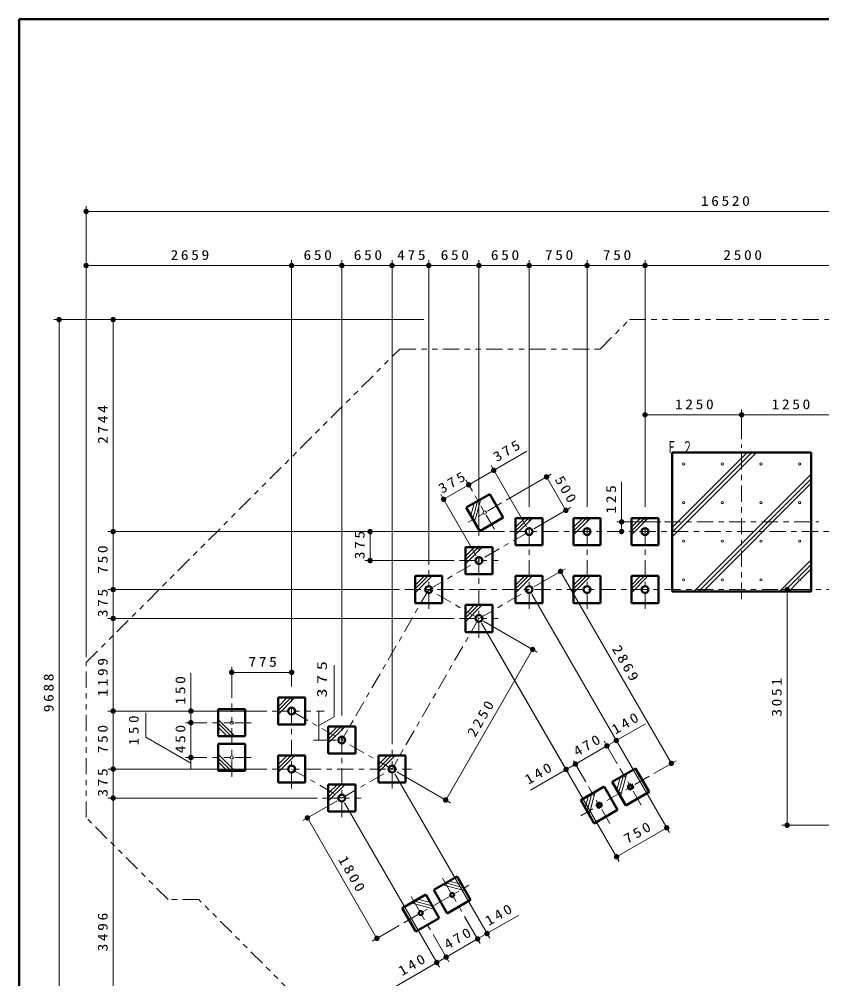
# Model space of a CAD drawing. Units: millimetres on the paper. Extents: x -385 to 0, y -594 to 267.
# Drawn here: x -385 to -236.6, y -504.4 to -327 of the extents above; entities that cross this region are included whole.
import ezdxf

# ---------------------------------------------------------------- set-up
doc = ezdxf.new("R2010")
doc.units = ezdxf.units.MM
doc.linetypes.add('USER2', pattern=[6, 3, -1, 1, -1])
doc.linetypes.add('USER3', pattern=[8, 3, -1, 1, -1, 1, -1])
doc.layers.add('LY_1', color=140, linetype='Continuous', lineweight=50)
doc.styles.add('ＭＳ ゴシック', font='')
doc.styles.get('ＭＳ ゴシック').set_extended_font_data('MS Gothic')

# ---------------------------------------------------------------- blocks, each defined once
blk = doc.blocks.new('filled_dot')
at = {"color": 0, "linetype": 'Continuous', "lineweight": -2, "const_width": 1.25}
blk.add_lwpolyline([(-0.625, 0, 1), (0.625, 0, 1)], format="xyb", close=True, dxfattribs=at)

msp = doc.modelspace()

# ---------------------------------------------------------------- linework, layer by layer
at = {"layer": 'LY_1', "color": 7}
for p, q in [((0, -327), (-385, -327)), ((-385, -327), (-385, -594))]:
    msp.add_line(p, q, dxfattribs=at)
at = {"layer": 'LY_1', "color": 7, "lineweight": 13}
for p, q in [((-372.622, -444.954), (-372.622, -361.541)), ((-372.622, -362.541), (-136.618, -362.541)), ((-372.622, -444.954), (-372.622, -371.541)), ((-372.622, -372.541), (-334.63, -372.541)), ((-334.63, -450.357), (-334.63, -371.541)), ((-334.63, -450.357), (-334.63, -371.541)), ((-334.63, -372.541), (-325.352, -372.541)), ((-325.352, -455.714), (-325.352, -371.541)), ((-325.352, -372.541), (-316.073, -372.541)), ((-316.073, -461.071), (-316.073, -371.541)), ((-316.073, -372.541), (-309.28, -372.541)), ((-309.28, -427.878), (-309.28, -371.541)), ((-309.28, -372.541), (-300.001, -372.541)), ((-300.001, -422.521), (-300.001, -371.541)), ((-300.001, -372.541), (-290.722, -372.541)), ((-290.722, -417.163), (-290.722, -371.541)), ((-290.722, -372.541), (-280.008, -372.541)), ((-280.008, -417.163), (-280.008, -371.541)), ((-280.008, -372.541), (-269.294, -372.541)), ((-269.294, -417.163), (-269.294, -371.541)), ((-269.294, -372.541), (-233.58, -372.541)), ((-310.209, -382.541), (-378.622, -382.541)), ((-377.622, -520.945), (-377.622, -382.541)), ((-310.209, -382.541), (-368.622, -382.541)), ((-367.622, -421.735), (-367.622, -382.541)), ((-269.294, -416.449), (-269.294, -399.144)), ((-251.437, -404.663), (-251.437, -399.144)), ((-251.437, -404.663), (-251.437, -399.144)), ((-269.294, -400.144), (-251.437, -400.144)), ((-251.437, -400.144), (-233.58, -400.144)), ((-301.898, -413.093), (-291.134, -406.878)), ((-264.294, -420.989), (-250.397, -407.092)), ((-264.294, -421.837), (-249.549, -407.092)), ((-264.294, -422.686), (-248.7, -407.092)), ((-291.222, -420.869), (-297.758, -409.548)), ((-294.974, -415.942), (-286.636, -411.128)), ((-287.502, -411.628), (-283.931, -417.814)), ((-260.272, -432.806), (-238.58, -411.114)), ((-306.537, -415.771), (-301.898, -413.093)), ((-301.219, -414.269), (-302.398, -412.227)), ((-301.219, -414.269), (-302.398, -412.227)), ((-273.628, -421.735), (-273.628, -412.545)), ((-259.424, -432.806), (-238.58, -411.962)), ((-258.575, -432.806), (-238.58, -412.811)), ((-300.501, -426.226), (-307.037, -414.905)), ((-301.504, -418.775), (-300.886, -416.468)), ((-301.151, -419.387), (-300.274, -416.115)), ((-300.797, -420), (-299.661, -415.761)), ((-289.856, -421.235), (-283.065, -417.314)), ((-293.222, -420.923), (-291.534, -419.235)), ((-293.222, -421.631), (-290.827, -419.235)), ((-293.222, -422.338), (-290.12, -419.235)), ((-282.508, -420.923), (-280.82, -419.235)), ((-282.508, -421.631), (-280.112, -419.235)), ((-282.508, -422.338), (-279.405, -419.235)), ((-266.365, -419.949), (-274.485, -419.949)), ((-271.794, -420.923), (-270.105, -419.235)), ((-271.794, -421.631), (-269.398, -419.235)), ((-271.794, -422.338), (-268.691, -419.235)), ((-295.294, -421.735), (-368.622, -421.735)), ((-295.294, -421.735), (-368.622, -421.735)), ((-367.622, -432.449), (-367.622, -421.735)), ((-295.294, -421.735), (-321.125, -421.735)), ((-320.125, -427.092), (-320.125, -421.735)), ((-302.501, -426.281), (-300.813, -424.592)), ((-302.501, -426.988), (-300.106, -424.592)), ((-302.501, -427.695), (-299.399, -424.592)), ((-304.573, -427.092), (-321.125, -427.092)), ((-244.433, -432.806), (-238.58, -426.953)), ((-289.856, -431.949), (-284.056, -428.6)), ((-284.922, -429.1), (-264.429, -464.595)), ((-243.585, -432.806), (-238.58, -427.801)), ((-240.537, -430.607), (-238.58, -428.65)), ((-311.78, -431.638), (-310.092, -429.949)), ((-311.78, -432.345), (-309.384, -429.949)), ((-311.78, -433.052), (-308.677, -429.949)), ((-293.222, -431.638), (-291.534, -429.949)), ((-293.222, -432.345), (-290.827, -429.949)), ((-293.222, -433.052), (-290.12, -429.949)), ((-282.508, -431.638), (-280.82, -429.949)), ((-282.508, -432.345), (-280.112, -429.949)), ((-282.508, -433.052), (-279.405, -429.949)), ((-271.794, -431.638), (-270.105, -429.949)), ((-271.794, -432.345), (-269.398, -429.949)), ((-271.794, -433.052), (-268.691, -429.949)), ((-242.736, -432.806), (-240.779, -430.849)), ((-314.72, -432.449), (-368.622, -432.449)), ((-367.622, -437.806), (-367.622, -432.449)), ((-239.663, -432.449), (-244.015, -432.449)), ((-243.015, -476.035), (-243.015, -432.449)), ((-290.222, -433.315), (-264.786, -477.373)), ((-302.501, -436.995), (-300.813, -435.306)), ((-302.501, -437.702), (-300.106, -435.306)), ((-302.501, -438.409), (-299.399, -435.306)), ((-304.573, -437.806), (-368.622, -437.806)), ((-367.622, -454.929), (-367.622, -437.806)), ((-288.258, -436.717), (-274.248, -460.985)), ((-299.501, -438.672), (-274.064, -482.73)), ((-299.135, -438.306), (-289.213, -444.035)), ((-290.079, -443.535), (-306.15, -471.372)), ((-297.537, -442.075), (-283.384, -466.589)), ((-345.709, -452.5), (-345.709, -446.767)), ((-334.63, -450.357), (-334.63, -446.767)), ((-326.772, -455.979), (-326.772, -446.436)), ((-353.255, -457.071), (-353.255, -447.851)), ((-345.709, -447.767), (-334.63, -447.767)), ((-337.13, -454.117), (-335.442, -452.429)), ((-337.13, -454.824), (-334.735, -452.429)), ((-337.13, -455.531), (-334.028, -452.429)), ((-339.202, -454.929), (-368.622, -454.929)), ((-367.622, -465.643), (-367.622, -454.929)), ((-361.565, -459.774), (-361.565, -455.237)), ((-339.202, -454.929), (-354.255, -454.929)), ((-330.059, -454.929), (-328.592, -454.929)), ((-329.592, -454.929), (-329.592, -460.286)), ((-329.592, -457.607), (-326.772, -455.979)), ((-350.28, -457.071), (-354.255, -457.071)), ((-350.28, -457.071), (-354.255, -457.071)), ((-353.255, -463.5), (-353.255, -457.071)), ((-345.106, -459.571), (-348.209, -456.469)), ((-345.813, -459.571), (-348.209, -457.176)), ((-276.337, -461.366), (-269.219, -457.257)), ((-346.52, -459.571), (-348.209, -457.883)), ((-327.852, -459.474), (-326.163, -457.786)), ((-327.852, -460.181), (-325.456, -457.786)), ((-327.852, -460.888), (-324.749, -457.786)), ((-353.255, -464.571), (-361.565, -459.774)), ((-326.352, -460.286), (-330.592, -460.286)), ((-274.426, -464.676), (-276.837, -460.5)), ((-345.106, -466), (-348.209, -462.897)), ((-282.152, -464.723), (-276.337, -461.366)), ((-350.28, -463.5), (-354.255, -463.5)), ((-350.28, -463.5), (-354.255, -463.5)), ((-353.255, -465.643), (-353.255, -463.5)), ((-345.813, -466), (-348.209, -463.604)), ((-346.52, -466), (-348.209, -464.311)), ((-337.13, -464.831), (-335.442, -463.143)), ((-337.13, -465.539), (-334.735, -463.143)), ((-337.13, -466.246), (-334.028, -463.143)), ((-318.573, -464.831), (-316.884, -463.143)), ((-318.573, -465.539), (-316.177, -463.143)), ((-318.573, -466.246), (-315.47, -463.143)), ((-290.465, -469.523), (-282.152, -464.723)), ((-280.241, -468.033), (-282.509, -464.104)), ((-267.693, -466.48), (-263.563, -464.095)), ((-339.202, -465.643), (-368.622, -465.643)), ((-367.622, -471), (-367.622, -465.643)), ((-339.202, -465.643), (-354.255, -465.643)), ((-315.573, -466.509), (-298.014, -496.921)), ((-315.207, -466.143), (-305.284, -471.872)), ((-273.825, -470.716), (-272.69, -466.477)), ((-274.532, -469.491), (-273.914, -467.184)), ((-274.179, -470.103), (-273.302, -466.831)), ((-327.852, -470.189), (-326.163, -468.5)), ((-327.852, -470.896), (-325.456, -468.5)), ((-327.852, -471.603), (-324.749, -468.5)), ((-279.64, -474.073), (-278.504, -469.835)), ((-329.923, -471), (-368.622, -471)), ((-367.622, -520.945), (-367.622, -471)), ((-326.225, -471.5), (-332.583, -475.171)), ((-324.852, -471.866), (-307.293, -502.278)), ((-280.347, -472.848), (-279.729, -470.542)), ((-279.994, -473.461), (-279.117, -470.188)), ((-318.857, -496.946), (-331.717, -474.671)), ((-265.286, -476.507), (-274.564, -481.864)), ((-234.502, -476.035), (-244.015, -476.035)), ((-302.485, -488.19), (-306.723, -487.054)), ((-302.838, -487.578), (-306.111, -486.701)), ((-303.192, -486.965), (-305.498, -486.347)), ((-308.299, -491.547), (-312.538, -490.411)), ((-308.653, -490.935), (-311.925, -490.058)), ((-309.006, -490.322), (-311.313, -489.704)), ((-302.665, -492.877), (-299.751, -497.924)), ((-302.665, -492.877), (-299.751, -497.924)), ((-292.619, -492.652), (-300.251, -497.058)), ((-314.725, -494.561), (-319.723, -497.446)), ((-308.48, -496.234), (-305.566, -501.281)), ((-308.48, -496.234), (-305.566, -501.281)), ((-300.251, -497.058), (-306.066, -500.415)), ((-306.066, -500.415), (-316.814, -506.621))]:
    msp.add_line(p, q, dxfattribs=at)
at = {"layer": 'LY_1', "color": 7, "linetype": 'USER3', "lineweight": 13}
for p, q in [((-277.588, -387.985), (-272.145, -382.541)), ((-272.145, -382.541), (-186.41, -382.541)), ((-372.622, -445.954), (-314.653, -387.985)), ((-314.653, -387.985), (-277.588, -387.985)), ((-372.622, -474.618), (-372.622, -445.954)), ((-357.468, -489.771), (-372.622, -474.618)), ((-351.813, -489.771), (-357.468, -489.771)), ((-317.41, -524.174), (-351.813, -489.771))]:
    msp.add_line(p, q, dxfattribs=at)
at = {"layer": 'LY_1', "color": 7, "linetype": 'USER2', "lineweight": 13}
for p, q in [((-251.437, -434.235), (-251.437, -405.663)), ((-297.148, -421.32), (-300.719, -415.135)), ((-295.84, -416.442), (-302.026, -420.013)), ((-290.722, -436.021), (-290.722, -418.163)), ((-280.008, -436.021), (-280.008, -418.163)), ((-269.294, -436.021), (-269.294, -418.163)), ((-265.722, -419.949), (-237.151, -419.949)), ((-309.28, -432.449), (-290.722, -421.735)), ((-294.294, -421.735), (-197.439, -421.735)), ((-300.001, -441.378), (-300.001, -423.521)), ((-303.573, -427.092), (-296.43, -427.092)), ((-309.28, -436.021), (-309.28, -428.878)), ((-309.28, -432.449), (-325.352, -460.286)), ((-313.72, -432.449), (-197.439, -432.449)), ((-300.001, -437.806), (-309.28, -432.449)), ((-300.001, -437.806), (-290.722, -432.449)), ((-300.001, -437.806), (-316.073, -465.643)), ((-303.573, -437.806), (-296.43, -437.806)), ((-334.63, -469.214), (-334.63, -451.357)), ((-345.709, -467.071), (-345.709, -453.5)), ((-338.202, -454.929), (-331.059, -454.929)), ((-316.073, -465.643), (-334.63, -454.929)), ((-342.138, -457.071), (-349.28, -457.071)), ((-325.352, -474.571), (-325.352, -456.714)), ((-316.073, -469.214), (-316.073, -462.071)), ((-342.138, -463.5), (-349.28, -463.5)), ((-338.202, -465.643), (-312.501, -465.643)), ((-334.638, -465.643), (-325.359, -471)), ((-325.352, -471), (-316.073, -465.643)), ((-269.997, -472.346), (-273.926, -465.542)), ((-268.559, -466.98), (-281.179, -474.265)), ((-275.812, -475.703), (-279.741, -468.899)), ((-328.923, -471), (-321.78, -471)), ((-306.737, -485.825), (-303.165, -492.011)), ((-308.044, -490.704), (-301.858, -487.132)), ((-312.551, -489.182), (-308.98, -495.368)), ((-313.859, -494.061), (-307.673, -490.489))]:
    msp.add_line(p, q, dxfattribs=at)
at = {"layer": 'LY_1'}
for p, q in [((-264.294, -407.092), (-264.294, -432.806)), ((-238.58, -407.092), (-264.294, -407.092)), ((-238.58, -432.806), (-238.58, -407.092)), ((-298.018, -414.812), (-302.348, -417.312)), ((-295.518, -419.143), (-298.018, -414.812)), ((-302.348, -417.312), (-299.848, -421.643)), ((-299.848, -421.643), (-295.518, -419.143)), ((-293.222, -419.235), (-293.222, -424.235)), ((-288.222, -419.235), (-293.222, -419.235)), ((-288.222, -424.235), (-288.222, -419.235)), ((-282.508, -419.235), (-282.508, -424.235)), ((-277.508, -419.235), (-282.508, -419.235)), ((-277.508, -424.235), (-277.508, -419.235)), ((-271.794, -419.235), (-271.794, -424.235)), ((-266.794, -419.235), (-271.794, -419.235)), ((-266.794, -424.235), (-266.794, -419.235)), ((-302.501, -424.592), (-302.501, -429.592)), ((-297.501, -424.592), (-302.501, -424.592)), ((-297.501, -429.592), (-297.501, -424.592)), ((-293.222, -424.235), (-288.222, -424.235)), ((-282.508, -424.235), (-277.508, -424.235)), ((-271.794, -424.235), (-266.794, -424.235)), ((-311.78, -429.949), (-311.78, -434.949)), ((-306.78, -429.949), (-311.78, -429.949)), ((-306.78, -434.949), (-306.78, -429.949)), ((-302.501, -429.592), (-297.501, -429.592)), ((-293.222, -429.949), (-293.222, -434.949)), ((-288.222, -429.949), (-293.222, -429.949)), ((-288.222, -434.949), (-288.222, -429.949)), ((-282.508, -429.949), (-282.508, -434.949)), ((-277.508, -429.949), (-282.508, -429.949)), ((-277.508, -434.949), (-277.508, -429.949)), ((-271.794, -429.949), (-271.794, -434.949)), ((-266.794, -429.949), (-271.794, -429.949)), ((-266.794, -434.949), (-266.794, -429.949)), ((-264.294, -432.806), (-238.58, -432.806)), ((-311.78, -434.949), (-306.78, -434.949)), ((-302.501, -435.306), (-302.501, -440.306)), ((-297.501, -435.306), (-302.501, -435.306)), ((-297.501, -440.306), (-297.501, -435.306)), ((-293.222, -434.949), (-288.222, -434.949)), ((-282.508, -434.949), (-277.508, -434.949)), ((-271.794, -434.949), (-266.794, -434.949)), ((-302.501, -440.306), (-297.501, -440.306)), ((-337.13, -452.429), (-337.13, -457.429)), ((-332.13, -452.429), (-337.13, -452.429)), ((-332.13, -457.429), (-332.13, -452.429)), ((-343.209, -454.571), (-348.209, -454.571)), ((-348.209, -454.571), (-348.209, -459.571)), ((-343.209, -459.571), (-343.209, -454.571)), ((-337.13, -457.429), (-332.13, -457.429)), ((-327.852, -457.786), (-327.852, -462.786)), ((-322.852, -457.786), (-327.852, -457.786)), ((-322.852, -462.786), (-322.852, -457.786)), ((-348.209, -459.571), (-343.209, -459.571)), ((-348.209, -461), (-348.209, -466)), ((-343.209, -461), (-348.209, -461)), ((-343.209, -466), (-343.209, -461)), ((-327.852, -462.786), (-322.852, -462.786)), ((-337.13, -463.143), (-337.13, -468.143)), ((-332.13, -463.143), (-337.13, -463.143)), ((-332.13, -468.143), (-332.13, -463.143)), ((-318.573, -463.143), (-318.573, -468.143)), ((-313.573, -463.143), (-318.573, -463.143)), ((-313.573, -468.143), (-313.573, -463.143)), ((-348.209, -466), (-343.209, -466)), ((-271.047, -465.529), (-275.377, -468.029)), ((-268.547, -469.859), (-271.047, -465.529)), ((-337.13, -468.143), (-332.13, -468.143)), ((-318.573, -468.143), (-313.573, -468.143)), ((-275.377, -468.029), (-272.877, -472.359)), ((-327.852, -468.5), (-327.852, -473.5)), ((-322.852, -468.5), (-327.852, -468.5)), ((-322.852, -473.5), (-322.852, -468.5)), ((-276.861, -468.886), (-281.191, -471.386)), ((-274.361, -473.216), (-276.861, -468.886)), ((-272.877, -472.359), (-268.547, -469.859)), ((-281.191, -471.386), (-278.691, -475.716)), ((-327.852, -473.5), (-322.852, -473.5)), ((-278.691, -475.716), (-274.361, -473.216)), ((-308.366, -488.003), (-304.036, -485.503)), ((-304.036, -485.503), (-301.536, -489.833)), ((-314.181, -491.36), (-309.851, -488.86)), ((-309.851, -488.86), (-307.351, -493.19)), ((-305.866, -492.333), (-308.366, -488.003)), ((-311.681, -495.69), (-314.181, -491.36)), ((-301.536, -489.833), (-305.866, -492.333)), ((-307.351, -493.19), (-311.681, -495.69))]:
    msp.add_line(p, q, dxfattribs=at)
for points in [[(-271.831, -468.456), (-272.45, -468.813), (-272.092, -469.432), (-271.474, -469.075)], [(-277.646, -471.813), (-278.264, -472.17), (-277.907, -472.789), (-277.289, -472.432)]]:
    msp.add_lwpolyline(points, close=True, dxfattribs=at)
at = {"layer": 'LY_1', "color": 7, "lineweight": 13}
msp.add_lwpolyline([(-314.216, -505.121), (-307.793, -501.412), (-313.851, -504.91)], dxfattribs=at)
for centre, radius in [((-262.151, -409.235), 0.194), ((-255.008, -409.235), 0.194), ((-247.865, -409.235), 0.194), ((-240.722, -409.235), 0.194), ((-262.151, -416.378), 0.194), ((-255.008, -416.378), 0.194), ((-247.865, -416.378), 0.194), ((-240.722, -416.378), 0.194), ((-298.933, -418.228), 0.305), ((-262.151, -423.521), 0.194), ((-255.008, -423.521), 0.194), ((-247.865, -423.521), 0.194), ((-240.722, -423.521), 0.194), ((-262.151, -430.663), 0.194), ((-255.008, -430.663), 0.194), ((-247.865, -430.663), 0.194), ((-240.722, -430.663), 0.194), ((-345.709, -457.071), 0.305), ((-345.709, -463.5), 0.305)]:
    msp.add_circle(centre, radius, dxfattribs=at)
at = {"layer": 'LY_1'}
for centre, radius in [((-290.722, -421.735), 0.636), ((-280.008, -421.735), 0.636), ((-269.294, -421.735), 0.636), ((-300.001, -427.092), 0.636), ((-309.28, -432.449), 0.636), ((-290.722, -432.449), 0.636), ((-280.008, -432.449), 0.636), ((-269.294, -432.449), 0.636), ((-300.001, -437.806), 0.636), ((-334.63, -454.929), 0.636), ((-325.352, -460.286), 0.636), ((-334.63, -465.643), 0.636), ((-316.073, -465.643), 0.636), ((-325.352, -471), 0.636), ((-304.951, -488.918), 0.357), ((-310.766, -492.275), 0.357)]:
    msp.add_circle(centre, radius, dxfattribs=at)

# ---------------------------------------------------------------- block references
at = {"layer": 'LY_1', "color": 7, "lineweight": 13, "xscale": 0.4, "yscale": 0.4}
for p in [(-372.622, -362.541), (-372.622, -372.541), (-334.63, -372.541), (-325.352, -372.541), (-316.073, -372.541), (-309.28, -372.541), (-300.001, -372.541), (-290.722, -372.541), (-280.008, -372.541), (-269.294, -372.541), (-269.294, -400.144), (-251.437, -400.144), (-345.709, -447.767)]:
    msp.add_blockref('filled_dot', p, dxfattribs=at)
for p, rotation in [((-334.63, -372.541), 180), ((-325.352, -372.541), 180), ((-316.073, -372.541), 180), ((-309.28, -372.541), 180), ((-300.001, -372.541), 180), ((-290.722, -372.541), 180), ((-280.008, -372.541), 180), ((-269.294, -372.541), 180), ((-377.622, -382.541), 270), ((-367.622, -382.541), 270), ((-251.437, -400.144), 180), ((-297.258, -410.414), 210), ((-287.502, -411.628), 300), ((-301.898, -413.093), 210), ((-301.898, -413.093), 30), ((-306.537, -415.771), 30), ((-283.931, -417.814), 120), ((-273.628, -419.949), 270), ((-367.622, -421.735), 270), ((-367.622, -421.735), 90), ((-320.125, -421.735), 270), ((-273.628, -421.735), 90), ((-320.125, -427.092), 90), ((-284.922, -429.1), 300), ((-367.622, -432.449), 270), ((-367.622, -432.449), 90), ((-243.015, -432.449), 270), ((-367.622, -437.806), 270), ((-367.622, -437.806), 90), ((-290.079, -443.535), 240), ((-334.63, -447.767), 180), ((-367.622, -454.929), 270), ((-367.622, -454.929), 90), ((-353.255, -454.929), 270), ((-353.255, -457.071), 90), ((-353.255, -457.071), 270), ((-276.337, -461.366), 210), ((-276.337, -461.366), 30), ((-274.605, -460.366), 210), ((-353.255, -463.5), 90), ((-282.152, -464.723), 30), ((-282.152, -464.723), 210), ((-264.429, -464.595), 120), ((-367.622, -465.643), 270), ((-367.622, -465.643), 90), ((-283.884, -465.723), 30), ((-367.622, -471), 270), ((-367.622, -471), 90), ((-306.15, -471.372), 60), ((-331.717, -474.671), 300), ((-265.286, -476.507), 210), ((-243.015, -476.035), 90), ((-274.564, -481.864), 30), ((-318.857, -496.946), 120), ((-300.251, -497.058), 30), ((-300.251, -497.058), 210), ((-298.514, -496.055), 210), ((-306.066, -500.415), 210), ((-306.066, -500.415), 30), ((-307.793, -501.412), 30)]:
    msp.add_blockref('filled_dot', p, dxfattribs=dict(at, rotation=rotation))

# ---------------------------------------------------------------- texts
at = {"layer": 'LY_1', "color": 7, "style": 'ＭＳ ゴシック'}
for s, insert, char_height, attachment_point in [('\\T1.33;\\W1.15;16520', (-254.208, -361.541), 1.833, 8), ('\\T1.33;\\W1.15;2659', (-353.209, -371.541), 1.833, 8), ('\\T1.33;\\W1.15;650', (-329.576, -371.541), 1.833, 8), ('\\T1.33;\\W1.15;650', (-320.297, -371.541), 1.833, 8), ('\\T1.33;\\W1.15;475', (-312.26, -371.541), 1.833, 8), ('\\T1.33;\\W1.15;650', (-304.226, -371.541), 1.833, 8), ('\\T1.33;\\W1.15;650', (-294.947, -371.541), 1.833, 8), ('\\T1.33;\\W1.15;750', (-284.95, -371.541), 1.833, 8), ('\\T1.33;\\W1.15;750', (-274.236, -371.541), 1.833, 8), ('\\T1.33;\\W1.15;2500', (-251.009, -371.541), 1.833, 8), ('\\T1.33;\\W1.15;1250', (-259.942, -399.144), 1.833, 8), ('\\T1.33;\\W1.15;1250', (-242.085, -399.144), 1.833, 8), ('\\T1.64;\\W0.6;Ｆ２', (-265.284, -407.207), 2.199, 7), ('\\T1.33;\\W1.15;775', (-339.753, -446.767), 1.833, 8)]:
    msp.add_mtext(s, dxfattribs=dict(at, insert=insert, char_height=char_height, attachment_point=attachment_point))
at = {"layer": 'LY_1', "color": 7, "char_height": 1.833, "style": 'ＭＳ ゴシック'}
for s, insert, attachment_point, rotation in [('\\T1.33;\\W1.15;2744', (-368.622, -401.721), 8, 90), ('\\T1.33;\\W1.15;375', (-294.232, -407.512), 8, 30), ('\\T1.33;\\W1.15;375', (-304.357, -413.358), 8, 30), ('\\T1.33;\\W1.15;500', (-284.642, -414.582), 8, 300), ('\\T1.33;\\W1.15;125', (-274.628, -415.545), 8, 90), ('\\T1.33;\\W1.15;375', (-321.125, -423.997), 8, 90), ('\\T1.33;\\W1.15;750', (-368.622, -426.677), 8, 90), ('\\T1.33;\\W1.15;375', (-368.622, -434.711), 8, 90), ('\\T1.33;\\W1.15;2869', (-273.601, -446.709), 8, 300), ('\\T1.33;\\W1.15;1199', (-368.622, -448.445), 8, 90), ('\\T1.5;\\W1.35;375', (-329.022, -452.436), 4, 90), ('\\T1.33;\\W1.15;9688', (-378.622, -451.327), 8, 90), ('\\T1.33;\\W1.15;150', (-354.255, -450.851), 8, 90), ('\\T1.33;\\W1.15;3051', (-244.015, -452.159), 8, 90), ('\\T1.33;\\W1.15;2250', (-298.776, -456.599), 8, 60), ('\\T1.5;\\W1.1;150', (-363.815, -461.237), 4, 90), ('\\T1.33;\\W1.15;140', (-272.318, -457.891), 8, 30), ('\\T1.33;\\W1.15;750', (-368.622, -459.87), 8, 90), ('\\T1.33;\\W1.15;450', (-354.255, -459.87), 8, 90), ('\\T1.33;\\W1.15;470', (-279.385, -461.971), 8, 30), ('\\T1.33;\\W1.15;140', (-288.367, -467.157), 8, 30), ('\\T1.33;\\W1.15;375', (-368.622, -467.905), 8, 90), ('\\T1.33;\\W1.15;750', (-270.065, -478.112), 8, 30), ('\\T1.33;\\W1.15;1800', (-324.21, -485.673), 8, 300), ('\\T1.33;\\W1.15;140', (-295.717, -493.286), 8, 30), ('\\T1.33;\\W1.15;3496', (-368.622, -495.556), 8, 90), ('\\T1.33;\\W1.15;470', (-303.299, -497.663), 8, 30), ('\\T1.33;\\W1.15;140', (-311.753, -502.544), 8, 30)]:
    msp.add_mtext(s, dxfattribs=dict(at, insert=insert, attachment_point=attachment_point, rotation=rotation))

doc.saveas('drawing.dxf')
